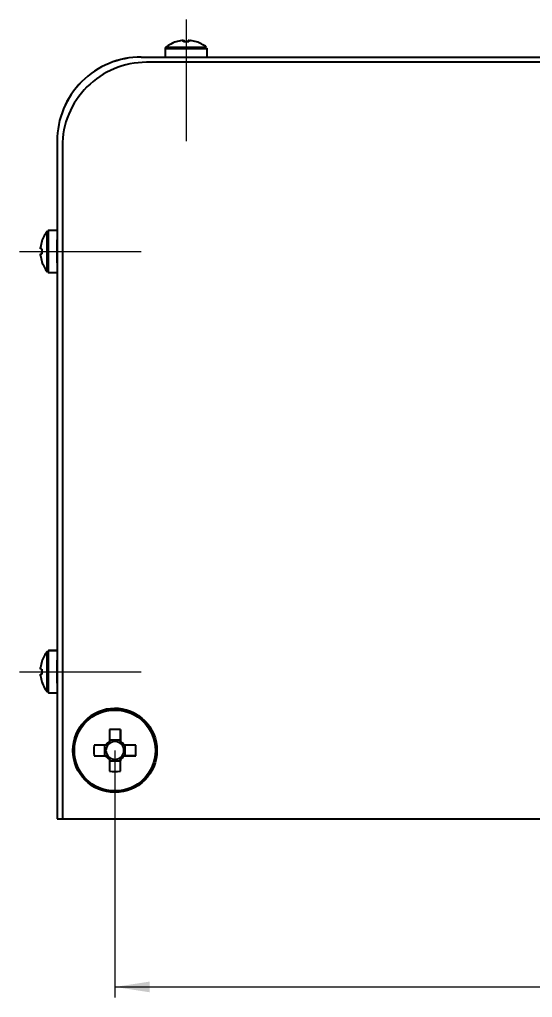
# Model space of a CAD drawing. Header units: millimetres. Extents: x 0 to 841, y -10 to 594.
# Drawn here: x 239.3 to 288, y 87.8 to 180.9 of the extents above; entities that cross this region are included whole.
import ezdxf

# ---------------------------------------------------------------- set-up
doc = ezdxf.new("R2010")
doc.units = ezdxf.units.MM
doc.linetypes.add('CENTERX2', pattern=[20.32, 12.7, -2.54, 2.54, -2.54])
doc.styles.add('SLDTEXTSTYLE0', font='TXT', dxfattribs={"width": 0.7})
doc.dimstyles.new('SLDDIMSTYLE0', dxfattribs={"dimtxt": 3.5, "dimasz": 3.302, "dimexe": 0, "dimexo": 0.0625, "dimgap": 0.875, "dimtad": 2, "dimrnd": 1e-09, "dimzin": 12, "dimdsep": 46, "dimtxsty": 'SLDTEXTSTYLE0', "dimsah": 1, "dimcen": 0.09, "dimadec": 0, "dimazin": 3, "dimtfac": 1, "dimtofl": 0, "dimtmove": 0, "dimatfit": 3, "dimfxl": 0, "dimfrac": 2, "dimtolj": 1, "dimtzin": 12, "dimarcsym": 0})

# ---------------------------------------------------------------- blocks, each defined once
blk = doc.blocks.new('_D_3')
at = {"color": 7, "linetype": 'Continuous', "lineweight": 18}
for p, q in [((248.323, 111.32), (248.323, 87.815)), ((354.323, 111.321), (354.323, 87.816)), ((248.323, 88.815), (354.323, 88.816))]:
    blk.add_line(p, q, dxfattribs=at)
for points in [[(248.323, 88.815), (251.625, 88.307), (251.625, 89.323)], [(354.323, 88.816), (351.021, 89.324), (351.021, 88.308)]]:
    blk.add_solid(points, dxfattribs=at)
at = {"color": 7, "linetype": 'Continuous', "lineweight": 18, "insert": (297.691, 93.327), "char_height": 3.5, "attachment_point": 1, "rotation": 0.00014, "style": 'SLDTEXTSTYLE0'}
blk.add_mtext('106', dxfattribs=at)

msp = doc.modelspace()

# ---------------------------------------------------------------- linework, layer by layer
at = {"color": 7, "linetype": 'CENTERX2', "lineweight": 18}
for p, q in [((255.103, 180.888), (255.103, 169.32)), ((239.255, 158.82), (250.823, 158.82)), ((239.255, 118.82), (250.823, 118.82))]:
    msp.add_line(p, q, dxfattribs=at)
at = {"color": 7, "linetype": 'Continuous', "lineweight": 25}
for p, q in [((254.813, 178.89), (254.69, 178.89)), ((254.717, 178.888), (254.859, 178.888)), ((254.754, 178.89), (254.915, 178.89)), ((254.859, 178.762), (254.859, 178.888)), ((254.867, 178.888), (254.867, 178.76)), ((255.379, 178.89), (255.289, 178.89)), ((255.29, 178.762), (255.289, 178.89)), ((255.339, 178.888), (255.484, 178.888)), ((253.102, 178.132), (253.102, 177.322)), ((253.103, 178.13), (253.103, 177.32)), ((257.101, 178.132), (257.097, 178.158)), ((257.103, 177.32), (257.103, 178.13)), ((250.822, 177.322), (250.823, 177.32)), ((250.822, 177.322), (253.102, 177.322)), ((250.823, 177.32), (351.823, 177.321)), ((253.102, 177.322), (253.103, 177.322)), ((257.103, 177.322), (345.542, 177.322)), ((351.323, 176.821), (251.323, 176.82)), ((242.823, 169.32), (242.822, 169.322)), ((242.822, 169.322), (242.822, 160.822)), ((242.823, 169.32), (242.823, 104.82)), ((243.323, 168.82), (243.323, 104.82)), ((241.868, 160.748), (241.868, 160.75)), ((242.822, 160.822), (242.012, 160.822)), ((242.823, 160.82), (242.013, 160.82)), ((242.822, 160.82), (242.822, 160.822)), ((241.254, 159.062), (241.254, 159.205)), ((241.255, 159.06), (241.255, 159.204)), ((241.254, 158.438), (241.254, 158.582)), ((241.254, 158.582), (241.382, 158.582)), ((241.255, 158.437), (241.255, 158.58)), ((241.401, 158.58), (241.255, 158.58)), ((241.255, 158.58), (241.383, 158.58)), ((242.013, 156.82), (242.823, 156.82)), ((242.822, 156.82), (242.822, 120.822)), ((241.869, 120.748), (241.869, 120.75)), ((242.822, 120.822), (242.012, 120.822)), ((242.823, 120.82), (242.013, 120.82)), ((242.822, 120.82), (242.822, 120.822)), ((241.254, 119.062), (241.254, 119.205)), ((241.255, 119.06), (241.255, 119.204)), ((241.375, 119.795), (241.374, 119.796)), ((241.254, 118.438), (241.254, 118.582)), ((241.254, 118.582), (241.382, 118.582)), ((241.255, 118.437), (241.255, 118.58)), ((241.401, 118.58), (241.255, 118.58)), ((241.255, 118.58), (241.383, 118.58)), ((242.013, 116.82), (242.823, 116.82)), ((242.822, 116.82), (242.822, 104.822)), ((248.838, 113.305), (248.838, 112.304)), ((251.823, 113.257), (251.823, 113.257)), ((247.455, 111.835), (246.338, 111.835)), ((247.34, 111.835), (247.34, 110.805)), ((248.838, 112.304), (247.808, 112.304)), ((248.838, 112.304), (248.838, 111.998)), ((249.306, 110.805), (249.306, 111.835)), ((246.338, 110.805), (247.455, 110.805)), ((246.338, 110.805), (247.34, 110.805)), ((247.646, 110.805), (247.34, 110.805)), ((249.306, 110.805), (249, 110.805)), ((249.191, 110.805), (250.308, 110.805)), ((250.308, 110.805), (249.306, 110.805)), ((247.808, 110.337), (248.838, 110.337)), ((248.838, 110.643), (248.838, 110.337)), ((248.838, 109.336), (248.838, 110.337)), ((244.823, 109.383), (244.823, 109.383)), ((242.822, 104.822), (242.823, 104.82)), ((242.823, 104.82), (243.323, 104.82)), ((243.323, 104.82), (359.323, 104.821)), ((275.232, 104.82), (359.323, 104.82))]:
    msp.add_line(p, q, dxfattribs=at)
at = {"color": 8, "linetype": 'Continuous', "lineweight": 25}
for p, q in [((253.174, 178.275), (253.176, 178.275)), ((257.029, 178.275), (257.03, 178.275)), ((242.013, 156.82), (242.013, 158.82))]:
    msp.add_line(p, q, dxfattribs=at)
at = {"color": 7, "linetype": 'Continuous', "lineweight": 25, "flags": 128}
for points in [[(254.13, 178.76), (254.129, 178.764), (254.128, 178.766), (254.128, 178.768), (254.129, 178.768), (254.13, 178.768), (254.131, 178.766), (254.133, 178.764), (254.135, 178.76)], [(255.391, 178.89), (255.41, 178.89), (255.428, 178.89), (255.446, 178.89), (255.462, 178.89), (255.477, 178.89), (255.49, 178.89), (255.503, 178.89), (255.514, 178.89)], [(253.174, 178.274), (253.254, 178.274), (253.497, 178.274), (253.884, 178.274), (254.378, 178.274), (254.937, 178.274), (255.511, 178.274), (256.048, 178.274), (256.502, 178.274), (256.831, 178.274), (257.006, 178.274), (257.031, 178.274)], [(241.375, 159.795), (241.374, 159.796), (241.374, 159.796), (241.374, 159.796), (241.375, 159.795)], [(241.375, 159.795), (241.375, 159.795), (241.375, 159.794), (241.377, 159.794), (241.379, 159.792), (241.383, 159.79)], [(242.823, 158.82), (242.823, 159.241), (242.823, 159.598), (242.823, 159.837), (242.823, 159.92), (242.823, 159.92)], [(241.383, 159.06), (241.361, 159.06), (241.341, 159.06), (241.322, 159.06), (241.305, 159.06), (241.29, 159.06), (241.277, 159.06), (241.265, 159.06), (241.255, 159.06)], [(241.255, 158.58), (241.265, 158.58), (241.277, 158.58), (241.29, 158.58), (241.305, 158.58), (241.322, 158.58), (241.341, 158.58), (241.361, 158.58), (241.383, 158.58)], [(241.383, 158.58), (241.361, 158.58), (241.341, 158.58), (241.322, 158.58), (241.305, 158.58), (241.29, 158.58), (241.277, 158.58), (241.265, 158.58), (241.255, 158.58)], [(242.823, 157.72), (242.823, 157.804), (242.823, 158.042), (242.823, 158.399), (242.823, 158.82)], [(241.382, 157.852), (241.379, 157.85), (241.376, 157.849), (241.375, 157.848), (241.374, 157.847), (241.374, 157.847)], [(241.383, 157.85), (241.379, 157.848), (241.377, 157.847), (241.375, 157.846), (241.375, 157.846), (241.375, 157.846), (241.377, 157.847), (241.379, 157.848), (241.383, 157.85)], [(241.869, 116.892), (241.869, 116.913), (241.869, 117.082), (241.869, 117.406), (241.869, 117.855), (241.869, 118.39), (241.869, 118.964), (241.869, 119.524), (241.869, 120.022), (241.869, 120.413), (241.869, 120.663), (241.869, 120.749), (241.869, 120.749)], [(241.375, 119.795), (241.375, 119.795), (241.375, 119.794), (241.377, 119.793), (241.379, 119.792), (241.383, 119.79)], [(242.823, 117.72), (242.823, 117.804), (242.823, 118.042), (242.823, 118.399), (242.823, 118.82), (242.823, 119.241), (242.823, 119.598), (242.823, 119.836), (242.823, 119.92)], [(241.382, 117.852), (241.379, 117.85), (241.376, 117.849), (241.375, 117.848), (241.374, 117.847), (241.374, 117.847)], [(241.383, 117.85), (241.379, 117.848), (241.377, 117.847), (241.375, 117.846), (241.375, 117.846), (241.375, 117.846), (241.377, 117.847), (241.379, 117.848), (241.383, 117.85)], [(247.808, 113.305), (247.808, 113.168), (247.808, 113.03), (247.808, 112.891), (247.808, 112.752), (247.808, 112.612), (247.808, 112.471), (247.808, 112.33), (247.808, 112.188)], [(248.838, 112.188), (248.838, 112.33), (248.838, 112.471), (248.838, 112.612), (248.838, 112.752), (248.838, 112.891), (248.838, 113.03), (248.838, 113.168), (248.838, 113.305)], [(250.308, 111.835), (250.171, 111.835), (250.033, 111.835), (249.894, 111.835), (249.755, 111.835), (249.615, 111.835), (249.474, 111.835), (249.333, 111.835), (249.191, 111.835)], [(247.808, 110.452), (247.808, 110.311), (247.808, 110.169), (247.808, 110.029), (247.808, 109.888), (247.808, 109.749), (247.808, 109.61), (247.808, 109.473), (247.808, 109.336)], [(248.838, 109.336), (248.838, 109.473), (248.838, 109.61), (248.838, 109.749), (248.838, 109.888), (248.838, 110.029), (248.838, 110.169), (248.838, 110.311), (248.838, 110.452)]]:
    msp.add_lwpolyline(points, dxfattribs=at)
at = {"color": 8, "linetype": 'Continuous', "lineweight": 25, "flags": 128}
for points in [[(253.103, 178.13), (253.185, 178.13), (253.438, 178.13), (253.839, 178.13), (254.351, 178.13), (254.931, 178.13), (255.526, 178.13), (256.083, 178.13), (256.554, 178.13), (256.895, 178.13), (257.077, 178.13), (257.103, 178.13)], [(241.869, 158.82), (241.869, 159.389), (241.869, 159.907), (241.869, 160.328), (241.869, 160.615), (241.869, 160.743), (241.869, 160.749)], [(242.013, 158.82), (242.013, 159.41), (242.013, 159.947), (242.013, 160.384), (242.013, 160.682), (242.013, 160.815), (242.013, 160.82)], [(241.869, 156.892), (241.869, 156.897), (241.869, 157.025), (241.869, 157.313), (241.869, 157.734), (241.869, 158.252), (241.869, 158.82)], [(242.013, 116.82), (242.013, 116.843), (242.013, 117.018), (242.013, 117.354), (242.013, 117.82), (242.013, 118.375), (242.013, 118.969), (242.013, 119.55), (242.013, 120.067), (242.013, 120.472), (242.013, 120.731), (242.013, 120.82)]]:
    msp.add_lwpolyline(points, dxfattribs=at)
at = {"color": 7, "linetype": 'Continuous', "lineweight": 25}
for radius in [4, 3.853]:
    msp.add_circle((248.323, 111.32), radius, dxfattribs=at)
for centre, radius, start, end in [((255.103, 175.72), 3.2, 107.72653, 127.05999), ((255.102, 175.722), 3.2, 107.86714, 127.05999), ((255.071, 175.775), 3.138, 96.96861, 107.85346), ((254.138, 178.714), 0.0557, 73.4141, 121.77766), ((255.1, 175.721), 3.19, 96.90594, 107.70398), ((257.474, 178.691), 2.623, 175.68032, 178.47837), ((255.092, 175.238), 3.53, 86.10179, 93.89821), ((252.237, 178.69), 2.637, 1.5297, 4.31228), ((254.646, 178.637), 0.369, 19.67537, 43.10813), ((254.973, 175.325), 3.444, 87.85001, 89.72192), ((255.232, 175.275), 3.495, 89.03545, 91.65833), ((255.114, 175.253), 3.515, 86.09506, 89.72937), ((255.558, 178.637), 0.369, 136.89853, 160.31797), ((258.018, 178.687), 2.687, 175.71351, 178.44518), ((255.1, 175.72), 3.192, 72.30076, 83.0921), ((255.134, 175.775), 3.138, 72.14654, 83.03139), ((256.069, 178.722), 0.0477, 56.05414, 88.74475), ((256.088, 178.753), 0.0188, 123.46367, 156.30867), ((255.103, 175.72), 3.2, 52.94028, 72.27374), ((255.102, 175.722), 3.2, 52.94028, 72.13328), ((250.822, 169.322), 8, 90.00014, 180.00037), ((250.823, 169.32), 8, 90.00014, 180.00037), ((251.323, 168.82), 8, 90.00014, 180.00037), ((244.423, 158.82), 3.2, 142.94028, 162.27472), ((244.422, 158.822), 3.191, 162.2997, 173.09453), ((244.423, 158.82), 3.191, 162.2997, 173.09453), ((244.422, 158.822), 3.191, 186.90575, 197.70057), ((244.423, 158.82), 3.191, 186.90575, 197.70057), ((244.912, 158.822), 3.538, 176.11072, 183.88928), ((244.905, 158.82), 3.53, 176.10203, 183.89797), ((244.423, 158.82), 3.2, 197.72555, 217.05999), ((244.422, 118.822), 3.2, 142.94028, 162.27472), ((244.423, 118.82), 3.2, 142.94028, 162.27472), ((244.422, 118.822), 3.191, 162.2997, 173.09453), ((244.423, 118.82), 3.191, 162.29924, 173.09483), ((244.423, 118.82), 3.191, 162.30047, 173.09421), ((244.422, 118.822), 3.191, 186.90575, 197.70057), ((241.491, 217.555), 98.495, 269.86268, 269.93708), ((241.472, 24.742), 93.839, 90.0544, 90.1325), ((241.459, 198.767), 80.187, 269.85418, 269.94558), ((244.423, 118.82), 3.191, 186.90539, 197.69993), ((244.905, 118.822), 3.531, 176.10232, 183.89768), ((244.905, 118.822), 3.531, 176.10232, 183.89768), ((244.899, 118.821), 3.524, 176.09879, 180.72692), ((244.913, 118.82), 3.538, 176.11072, 183.88928), ((244.422, 118.822), 3.2, 197.72555, 209.08099), ((244.423, 118.82), 3.2, 197.72556, 217.05999), ((248.323, 111.32), 4, 28.96103, 208.96103), ((248.323, 98.932), 14.382, 87.94795, 92.05205), ((260.716, 111.32), 14.386, 177.94933, 182.05233), ((248.323, 111.32), 1.009, 120.68728, 149.31342), ((248.323, 111.32), 0.851, 142.75924, 217.24145), ((248.323, 111.32), 0.851, 127.24145, 142.75924), ((248.323, 111.32), 0.851, 52.75924, 127.24145), ((248.323, 111.32), 1.009, 30.68728, 59.31342), ((248.323, 111.32), 0.851, 37.24145, 52.75924), ((248.323, 111.32), 0.851, 322.75924, 37.24145), ((235.934, 111.32), 14.383, 357.94799, 2.05201), ((248.323, 111.32), 1.009, 210.68728, 239.31342), ((248.323, 111.32), 0.851, 217.24145, 232.75924), ((248.323, 111.32), 1.009, 300.68728, 329.31342), ((248.323, 111.32), 0.851, 307.24145, 322.75924), ((248.323, 111.32), 0.851, 232.75924, 307.24145), ((248.323, 123.703), 14.376, 267.94786, 272.0538)]:
    msp.add_arc(centre, radius, start, end, dxfattribs=at)
for points, knots in [([(253.202, 178.291), (253.185, 178.28), (253.147, 178.256), (253.113, 178.198), (253.099, 178.148), (253.104, 178.124), (253.105, 178.12)], [0, 0, 0, 0, 0.298189, 0.639111, 0.951402, 1, 1, 1, 1]), ([(242.013, 160.817), (242.004, 160.819), (241.993, 160.821), (241.983, 160.817), (241.98, 160.816)], [0, 0, 0, 0, 0.781794, 1, 1, 1, 1]), ([(241.956, 156.832), (241.971, 156.826), (241.991, 156.818), (242.012, 156.822), (242.017, 156.823)], [0, 0, 0, 0, 0.77851, 1, 1, 1, 1]), ([(242.005, 120.818), (242, 120.819), (241.99, 120.82), (241.98, 120.816), (241.974, 120.814)], [0, 0, 0, 0, 0.476519, 1, 1, 1, 1]), ([(241.962, 116.831), (241.975, 116.825), (241.992, 116.818), (242.011, 116.822), (242.015, 116.823)], [0, 0, 0, 0, 0.736702, 1, 1, 1, 1]), ([(247.646, 111.835), (247.641, 111.835), (247.582, 111.835), (247.519, 111.835), (247.462, 111.835), (247.455, 111.835)], [0, 0, 0, 0, 0.069982, 0.886624, 1, 1, 1, 1]), ([(247.808, 112.188), (247.808, 112.181), (247.808, 112.124), (247.808, 112.061), (247.808, 112.002), (247.808, 111.998)], [0, 0, 0, 0, 0.113376, 0.930018, 1, 1, 1, 1]), ([(248.838, 111.998), (248.838, 112.002), (248.838, 112.061), (248.838, 112.124), (248.838, 112.181), (248.838, 112.188)], [0, 0, 0, 0, 0.0699822, 0.8866246, 1, 1, 1, 1]), ([(249.191, 111.835), (249.184, 111.835), (249.127, 111.835), (249.064, 111.835), (249.005, 111.835), (249, 111.835)], [0, 0, 0, 0, 0.113379, 0.930018, 1, 1, 1, 1]), ([(247.455, 110.805), (247.462, 110.805), (247.519, 110.805), (247.582, 110.805), (247.641, 110.805), (247.646, 110.805)], [0, 0, 0, 0, 0.113379, 0.930021, 1, 1, 1, 1]), ([(249, 110.805), (249.005, 110.805), (249.064, 110.805), (249.127, 110.805), (249.184, 110.805), (249.191, 110.805)], [0, 0, 0, 0, 0.069979, 0.886624, 1, 1, 1, 1]), ([(247.808, 110.643), (247.808, 110.638), (247.808, 110.58), (247.808, 110.517), (247.808, 110.459), (247.808, 110.452)], [0, 0, 0, 0, 0.069982, 0.886621, 1, 1, 1, 1]), ([(248.838, 110.452), (248.838, 110.459), (248.838, 110.517), (248.838, 110.58), (248.838, 110.638), (248.838, 110.643)], [0, 0, 0, 0, 0.1133757, 0.9300174, 1, 1, 1, 1])]:
    msp.add_open_spline(points, degree=3, knots=knots, dxfattribs=at)

# ---------------------------------------------------------------- dimensions: what is measured, and where the dimension line sits
at = {"color": 7, "linetype": 'Continuous', "lineweight": 18}
dim = msp.add_linear_dim(base=(354.323, 88.816), p1=(248.323, 111.32), p2=(354.323, 111.321), angle=0.00014, dimstyle='SLDDIMSTYLE0', dxfattribs=at)
dim.commit()
dim.dimension.update_dxf_attribs({"geometry": '_D_3', "text_midpoint": (300.678, 88.816), "dimtype": 160})

doc.saveas('drawing.dxf')
